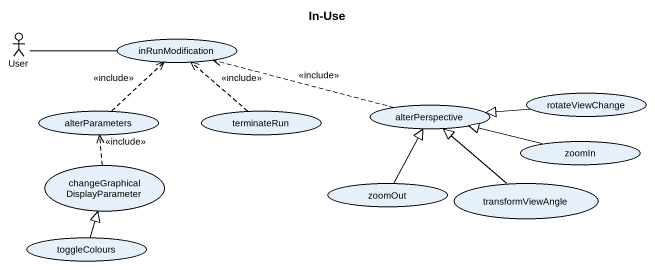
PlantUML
@startuml
title In-Use
actor User
usecase inRunModification
usecase rotateViewChange
usecase alterParameters
usecase terminateRun
usecase alterPerspective
usecase "changeGraphicalDisplayParameter" as changeGraphicalDisplayParame
usecase zoomIn
usecase zoomOut
usecase transformViewAngle
usecase toggleColours
User -right- inRunModification
rotateViewChange -left-|> alterPerspective
alterParameters .up.> inRunModification : <<include>>
terminateRun .up.> inRunModification : <<include>>
alterPerspective .left.> inRunModification : <<include>>
changeGraphicalDisplayParame .up.> alterParameters : <<include>>
zoomIn -left-|> alterPerspective
zoomOut -up-|> alterPerspective
transformViewAngle -up-|> alterPerspective
toggleColours -up-|> changeGraphicalDisplayParame
@enduml
